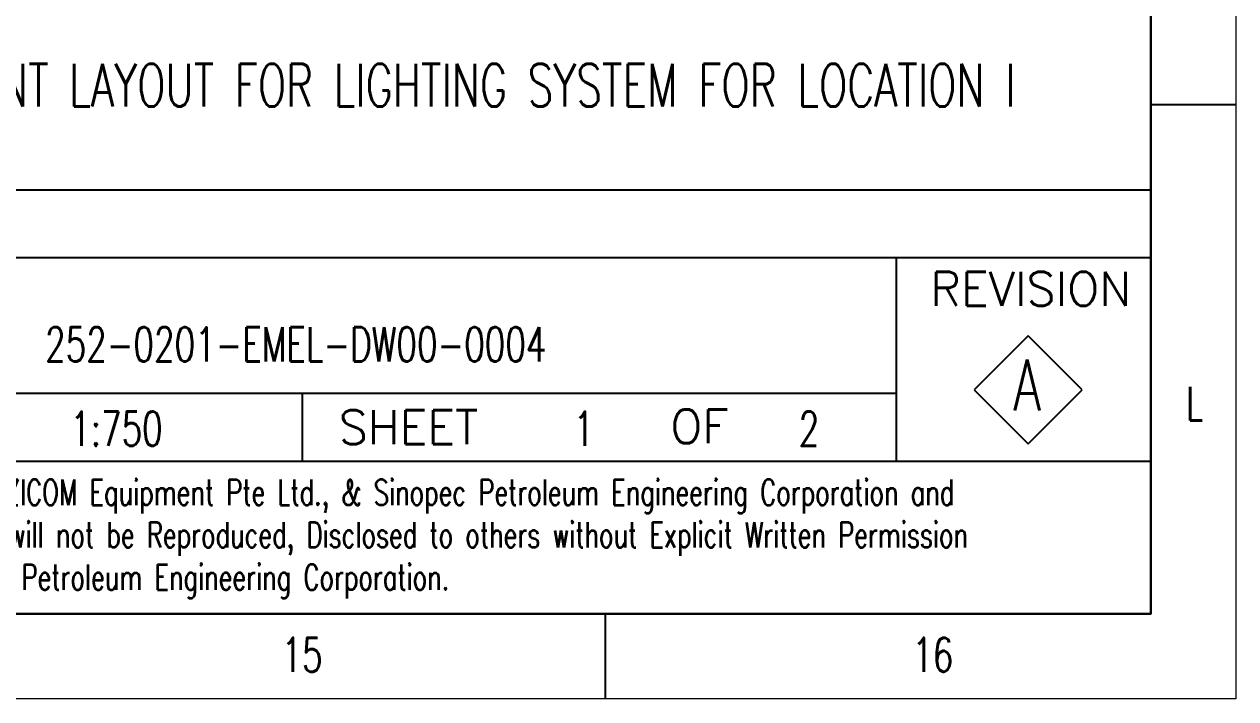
# Model space of a CAD drawing. Header units: inches. Extents: x 9 to 553326, y 5 to 186380.
# Drawn here: x 229966 to 261369, y 1580 to 19070 of the extents above; entities that cross this region are included whole.
import ezdxf
from ezdxf.enums import TextEntityAlignment as Align

# ---------------------------------------------------------------- set-up
doc = ezdxf.new("R2010")
doc.units = ezdxf.units.IN
doc.header["$MEASUREMENT"] = 0
doc.layers.add('Layout', color=6, linetype='Continuous', lineweight=20)
doc.layers.add('TEG BORDER', color=7, linetype='Continuous')
doc.styles.add('CJP_坐标', font='txt_qlt.shx', dxfattribs={"width": 0.7, "height": 1.25, "bigfont": 'hztxt.shx'})
doc.styles.add('HZTXT', font='txt_qlt.shx', dxfattribs={"width": 0.7, "bigfont": 'hztxt.shx'})
doc.styles.add('TEG BORDER', font='txt_qlt.shx', dxfattribs={"width": 0.7, "bigfont": 'hztxt.shx'})

# ---------------------------------------------------------------- blocks, each defined once
blk = doc.blocks.new('TEG BORDER A2')
for p, q in [((589, 5), (589, 116)), ((594, 35), (589, 35)), ((489, 5), (589, 5)), ((556.875, 0), (556.875, 5))]:
    blk.add_line(p, q)
at = {"color": 5, "lineweight": 15}
blk.add_lwpolyline([(0, 420), (594, 420), (594, 0), (0, 0)], close=True, dxfattribs=at)
blk.add_lwpolyline([(5, 415), (589, 415), (589, 5), (5, 5)], close=True)
at = {"layer": 'TEG BORDER'}
for p, q in [((489, 30), (589, 30)), ((489, 26), (589, 26)), ((574, 26), (574, 14)), ((581.763, 21.392), (578.581, 18.21)), ((584.945, 18.21), (581.763, 21.392)), ((504, 18), (574, 18)), ((539, 18), (539, 14)), ((578.581, 18.21), (581.763, 15.028)), ((581.763, 15.028), (584.945, 18.21)), ((489, 14), (589, 14)), ((489, 14), (589, 14))]:
    blk.add_line(p, q, dxfattribs=at)
at = {"char_height": 2, "width": 2, "style": 'TEG BORDER'}
for s, insert, attachment_point in [('L', (592.09, 18.389), 3), ('\\pi2.2204e-016;15', (537.797, 1.593), 7), ('\\pi0.033333;16', (574.922, 1.593), 7)]:
    blk.add_mtext(s, dxfattribs=dict(at, insert=insert, attachment_point=attachment_point))
at = {"insert": (490.52, 12.917), "char_height": 1.5, "attachment_point": 1, "style": 'CJP_坐标'}
blk.add_mtext_dynamic_manual_height_columns('This Drawing is Property of Consortium of ZICOM Equipment Pte Ltd., & Sinopec Petroleum Engineering Corporation and any Information, contained in this Drawing will not be Reproduced, Disclosed to others without Explicit Written Permission from ZICOM Equipment Pte Ltd., & Sinopec Petroleum Engineering Corporation.', width=97.09505, gutter_width=6.25, heights=[0], dxfattribs=at)
at = {"layer": 'TEG BORDER', "style": 'TEG BORDER'}
for s, p in [('REVISION', (576.015, 23.164)), ('SHEET', (541.151, 15)), ('OF', (560.691, 15.055))]:
    blk.add_text(s, height=2, dxfattribs=at).set_placement(p)

msp = doc.modelspace()

# ---------------------------------------------------------------- block references
at = {"lineweight": -3, "xscale": 439.9999998515, "yscale": 439.9999998515, "zscale": 439.9999998515}
msp.add_blockref('TEG BORDER A2', (9, 1580), dxfattribs=at)

# ---------------------------------------------------------------- texts
at = {"style": 'HZTXT', "width": 0.7}
for s, height, p in [('ELECTRICAL EQUIPMENT LAYOUT FOR LIGHTING SYSTEM FOR LOCATION I', 1109.38, (237038, 17487)), ('252-0201-EMEL-DW00-0004', 887.5, (237004, 10771)), ('1:750', 887.5, (232356, 8582)), ('1', 888, (244470, 8582)), ('2', 888, (250305, 8582))]:
    msp.add_text(s, height=height, dxfattribs=at).set_placement(p, align=Align.MIDDLE_CENTER)
at = {"layer": 'Layout', "style": 'HZTXT', "width": 0.7}
msp.add_text('A', height=1320, dxfattribs=at).set_placement((255962, 9054), align=Align.CENTER)

doc.saveas('drawing.dxf')
